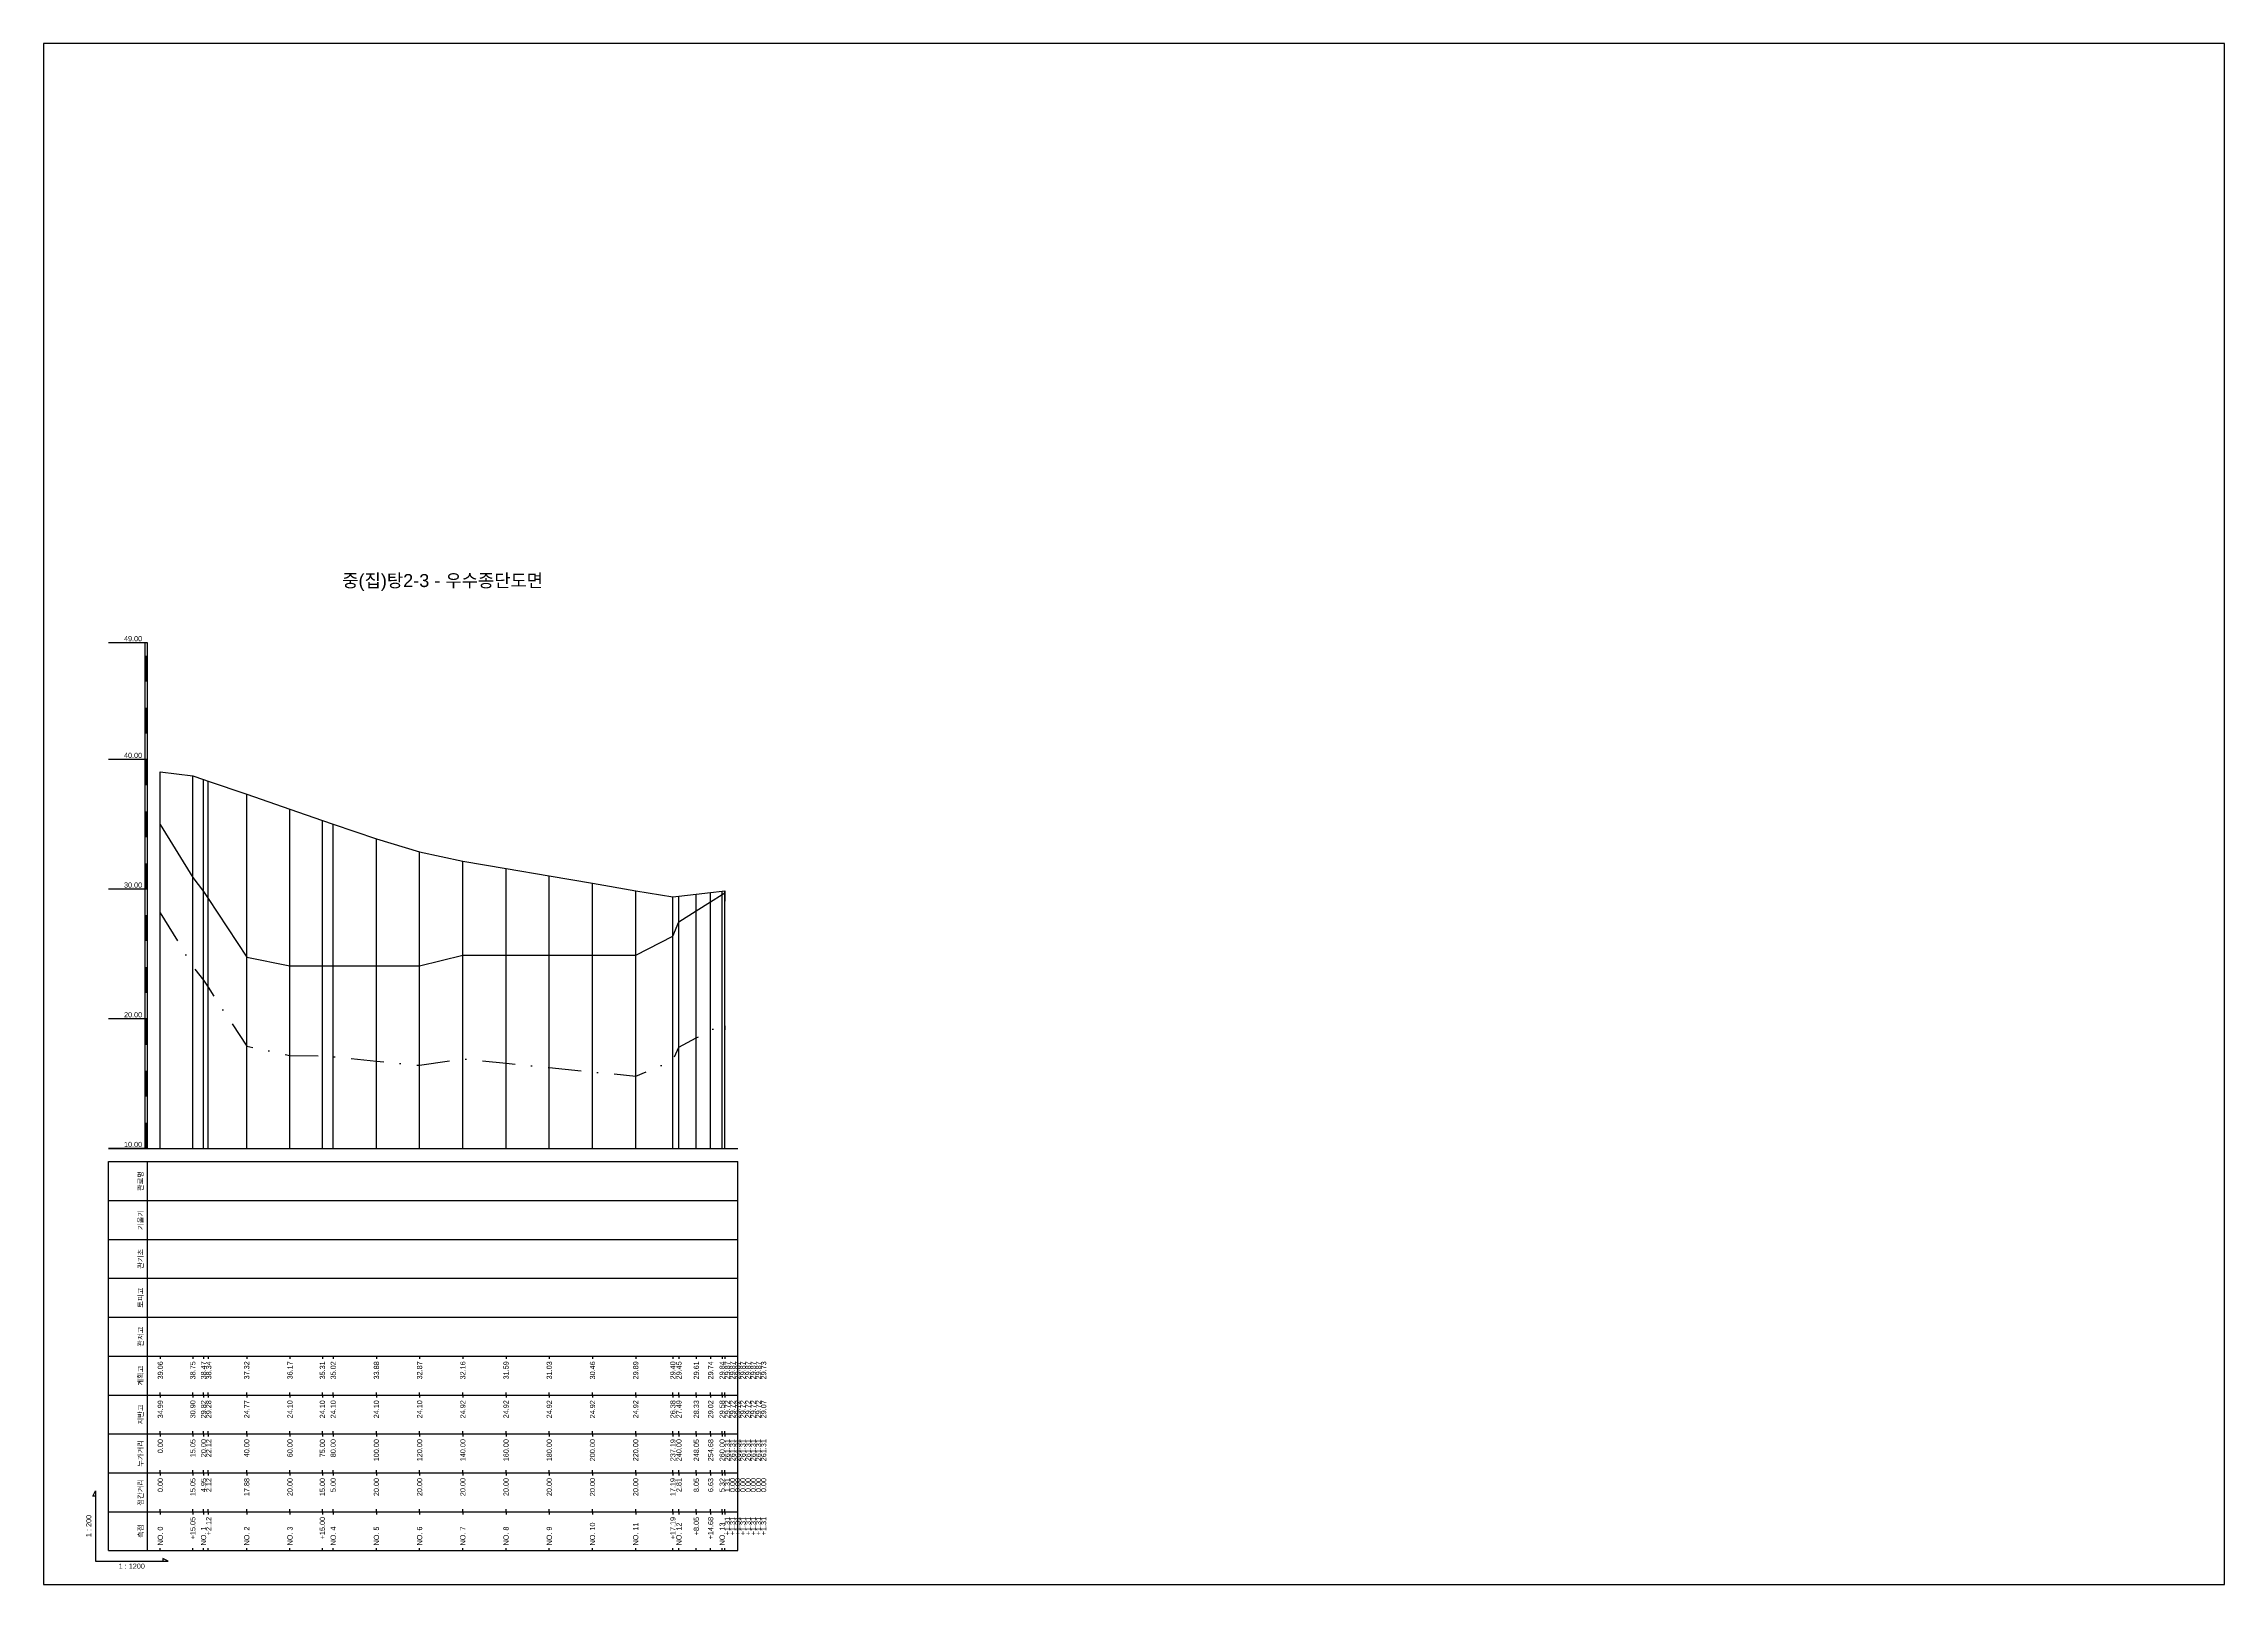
# Model space of a CAD drawing. Header units: millimetres. Extents: x -7351 to 135086, y 1419 to 5643.
# Drawn here: x 84477 to 85318, y 1419 to 2013 of the extents above; entities that cross this region are included whole.
import ezdxf
from ezdxf.enums import TextEntityAlignment as Align

# ---------------------------------------------------------------- set-up
doc = ezdxf.new("R2010")
doc.units = ezdxf.units.MM
doc.linetypes.add('DASHDOT', pattern=[25.4, 12.7, -6.35, 0, -6.35])
for name, color, linetype in [('KZ_종단_계획선', 1, 'Continuous'), ('KZ_종단_노선명', 7, 'Continuous'), ('KZ_종단_도각', 7, 'Continuous'), ('KZ_종단_수직선', 7, 'Continuous'), ('KZ_종단_암선1', 56, 'DASHDOT'), ('KZ_종단_지반선', 3, 'Continuous'), ('KZ_종단_테이블문자', 7, 'Continuous'), ('KZ_종단_테이블선', 7, 'Continuous'), ('KZ_종단_폴대', 7, 'Continuous')]:
    doc.layers.add(name, color=color, linetype=linetype)
doc.styles.get("Standard").update_dxf_attribs({"font": 'arial.ttf'})

msp = doc.modelspace()

# ---------------------------------------------------------------- linework, layer by layer
at = {"layer": 'KZ_종단_계획선'}
msp.add_lwpolyline([(84522.36, 1732.33), (84534.9, 1730.79), (84539.03, 1729.37), (84540.79, 1728.76), (84555.69, 1723.63), (84572.36, 1717.9), (84584.86, 1713.59), (84589.03, 1712.16), (84605.69, 1706.42), (84622.36, 1701.41), (84639.03, 1697.85), (84655.69, 1695.01), (84672.36, 1692.16), (84689.03, 1689.32), (84705.69, 1686.48), (84720.02, 1684.04), (84722.36, 1684.31), (84729.07, 1685.09), (84734.59, 1685.73), (84739.03, 1686.25), (84740.12, 1686.38), (84740.12, 1686.38), (84740.12, 1686.38), (84740.12, 1686.38), (84740.12, 1686.38), (84740.12, 1686.38), (84740.12, 1686.38), (84740.12, 1685.7)], dxfattribs=at)
at = {"layer": 'KZ_종단_도각'}
msp.add_lwpolyline([(84477.36, 1419.04), (85318.36, 1419.04), (85318.36, 2013.04), (84477.36, 2013.04)], close=True, dxfattribs=at)
at = {"layer": 'KZ_종단_수직선'}
for p, q in [((84522.36, 1587.04), (84522.36, 1732.33)), ((84534.9, 1587.04), (84534.9, 1730.79)), ((84539.03, 1587.04), (84539.03, 1729.37)), ((84540.79, 1587.04), (84540.79, 1728.76)), ((84555.69, 1587.04), (84555.69, 1723.63)), ((84572.36, 1587.04), (84572.36, 1717.9)), ((84584.86, 1587.04), (84584.86, 1713.59)), ((84589.03, 1587.04), (84589.03, 1712.16)), ((84605.69, 1587.04), (84605.69, 1706.42)), ((84622.36, 1587.04), (84622.36, 1701.41)), ((84639.03, 1587.04), (84639.03, 1697.85)), ((84655.69, 1587.04), (84655.69, 1695.01)), ((84672.36, 1587.04), (84672.36, 1692.16)), ((84689.03, 1587.04), (84689.03, 1689.32)), ((84705.69, 1587.04), (84705.69, 1686.48)), ((84720.02, 1587.04), (84720.02, 1684.04)), ((84722.36, 1587.04), (84722.36, 1684.31)), ((84729.07, 1587.04), (84729.07, 1685.09)), ((84734.59, 1587.04), (84734.59, 1685.73)), ((84739.03, 1587.04), (84739.03, 1686.25)), ((84740.12, 1587.04), (84740.12, 1686.38)), ((84740.12, 1587.04), (84740.12, 1686.38)), ((84740.12, 1587.04), (84740.12, 1686.38)), ((84740.12, 1587.04), (84740.12, 1686.38)), ((84740.12, 1587.04), (84740.12, 1686.38)), ((84740.12, 1587.04), (84740.12, 1686.38)), ((84740.12, 1587.04), (84740.12, 1686.38)), ((84740.12, 1587.04), (84740.12, 1685.7))]:
    msp.add_line(p, q, dxfattribs=at)
at = {"layer": 'KZ_종단_암선1', "flags": 128}
msp.add_lwpolyline([(84522.36, 1677.97), (84534.9, 1657.36), (84539.03, 1651.93), (84540.79, 1649.24), (84555.69, 1626.52), (84572.36, 1622.99), (84584.86, 1622.85), (84589.03, 1622.44), (84605.69, 1620.8), (84622.36, 1619.15), (84639.03, 1621.57), (84655.69, 1619.92), (84672.36, 1618.28), (84689.03, 1616.63), (84705.69, 1614.99), (84720.02, 1620.87), (84722.36, 1626.21), (84729.07, 1629.75), (84734.59, 1632.67), (84739.03, 1635.01), (84740.12, 1635.58), (84740.12, 1635.58), (84740.12, 1635.58), (84740.12, 1635.58), (84740.12, 1635.58), (84740.12, 1635.58), (84740.12, 1635.58), (84740.12, 1632.88)], dxfattribs=at)
at = {"layer": 'KZ_종단_지반선', "flags": 128}
msp.add_lwpolyline([(84522.36, 1711.99), (84534.9, 1691.52), (84539.03, 1686.13), (84540.79, 1683.45), (84555.69, 1660.9), (84572.36, 1657.56), (84584.86, 1657.56), (84589.03, 1657.56), (84605.69, 1657.56), (84622.36, 1657.56), (84639.03, 1661.62), (84655.69, 1661.62), (84672.36, 1661.62), (84689.03, 1661.62), (84705.69, 1661.62), (84720.02, 1668.92), (84722.36, 1674.49), (84729.07, 1678.7), (84734.59, 1682.16), (84739.03, 1684.94), (84740.12, 1685.62), (84740.12, 1685.62), (84740.12, 1685.62), (84740.12, 1685.62), (84740.12, 1685.62), (84740.12, 1685.62), (84740.12, 1685.62), (84740.12, 1682.37)], dxfattribs=at)
at = {"layer": 'KZ_종단_테이블선'}
for p, q in [((84502.36, 1587.04), (84745.12, 1587.04)), ((84502.36, 1567.04), (84502.36, 1582.04)), ((84502.36, 1582.04), (84745.12, 1582.04)), ((84517.36, 1567.04), (84517.36, 1582.04)), ((84745.12, 1567.04), (84745.12, 1582.04)), ((84502.36, 1552.04), (84502.36, 1567.04)), ((84502.36, 1567.04), (84745.12, 1567.04)), ((84517.36, 1552.04), (84517.36, 1567.04)), ((84745.12, 1552.04), (84745.12, 1567.04)), ((84502.36, 1537.04), (84502.36, 1552.04)), ((84502.36, 1552.04), (84745.12, 1552.04)), ((84517.36, 1537.04), (84517.36, 1552.04)), ((84745.12, 1537.04), (84745.12, 1552.04)), ((84502.36, 1522.04), (84502.36, 1537.04)), ((84502.36, 1537.04), (84745.12, 1537.04)), ((84517.36, 1522.04), (84517.36, 1537.04)), ((84745.12, 1522.04), (84745.12, 1537.04)), ((84502.36, 1507.04), (84502.36, 1522.04)), ((84502.36, 1522.04), (84745.12, 1522.04)), ((84517.36, 1507.04), (84517.36, 1522.04)), ((84745.12, 1507.04), (84745.12, 1522.04)), ((84502.36, 1492.04), (84502.36, 1507.04)), ((84502.36, 1507.04), (84745.12, 1507.04)), ((84517.36, 1492.04), (84517.36, 1507.04)), ((84522.36, 1507.04), (84522.36, 1506.04)), ((84534.9, 1507.04), (84534.9, 1506.04)), ((84539.03, 1507.04), (84539.03, 1506.04)), ((84540.79, 1507.04), (84540.79, 1506.04)), ((84555.69, 1507.04), (84555.69, 1506.04)), ((84572.36, 1507.04), (84572.36, 1506.04)), ((84584.86, 1507.04), (84584.86, 1506.04)), ((84589.03, 1507.04), (84589.03, 1506.04)), ((84605.69, 1507.04), (84605.69, 1506.04)), ((84622.36, 1507.04), (84622.36, 1506.04)), ((84639.03, 1507.04), (84639.03, 1506.04)), ((84655.69, 1507.04), (84655.69, 1506.04)), ((84672.36, 1507.04), (84672.36, 1506.04)), ((84689.03, 1507.04), (84689.03, 1506.04)), ((84705.69, 1507.04), (84705.69, 1506.04)), ((84720.02, 1507.04), (84720.02, 1506.04)), ((84722.36, 1507.04), (84722.36, 1506.04)), ((84729.07, 1507.04), (84729.07, 1506.04)), ((84734.59, 1507.04), (84734.59, 1506.04)), ((84739.03, 1507.04), (84739.03, 1506.04)), ((84740.12, 1507.04), (84740.12, 1506.04)), ((84740.12, 1507.04), (84740.12, 1506.04)), ((84740.12, 1507.04), (84740.12, 1506.04)), ((84740.12, 1507.04), (84740.12, 1506.04)), ((84740.12, 1507.04), (84740.12, 1506.04)), ((84740.12, 1507.04), (84740.12, 1506.04)), ((84740.12, 1507.04), (84740.12, 1506.04)), ((84740.12, 1507.04), (84740.12, 1506.04)), ((84745.12, 1492.04), (84745.12, 1507.04)), ((84502.36, 1477.04), (84502.36, 1492.04)), ((84502.36, 1492.04), (84745.12, 1492.04)), ((84517.36, 1477.04), (84517.36, 1492.04)), ((84522.36, 1492.04), (84522.36, 1493.04)), ((84522.36, 1492.04), (84522.36, 1491.04)), ((84534.9, 1492.04), (84534.9, 1493.04)), ((84534.9, 1492.04), (84534.9, 1491.04)), ((84539.03, 1492.04), (84539.03, 1493.04)), ((84539.03, 1492.04), (84539.03, 1491.04)), ((84540.79, 1492.04), (84540.79, 1493.04)), ((84540.79, 1492.04), (84540.79, 1491.04)), ((84555.69, 1492.04), (84555.69, 1493.04)), ((84555.69, 1492.04), (84555.69, 1491.04)), ((84572.36, 1492.04), (84572.36, 1493.04)), ((84572.36, 1492.04), (84572.36, 1491.04)), ((84584.86, 1492.04), (84584.86, 1493.04)), ((84584.86, 1492.04), (84584.86, 1491.04)), ((84589.03, 1492.04), (84589.03, 1493.04)), ((84589.03, 1492.04), (84589.03, 1491.04)), ((84605.69, 1492.04), (84605.69, 1493.04)), ((84605.69, 1492.04), (84605.69, 1491.04)), ((84622.36, 1492.04), (84622.36, 1493.04)), ((84622.36, 1492.04), (84622.36, 1491.04)), ((84639.03, 1492.04), (84639.03, 1493.04)), ((84639.03, 1492.04), (84639.03, 1491.04)), ((84655.69, 1492.04), (84655.69, 1493.04)), ((84655.69, 1492.04), (84655.69, 1491.04)), ((84672.36, 1492.04), (84672.36, 1493.04)), ((84672.36, 1492.04), (84672.36, 1491.04)), ((84689.03, 1492.04), (84689.03, 1493.04)), ((84689.03, 1492.04), (84689.03, 1491.04)), ((84705.69, 1492.04), (84705.69, 1493.04)), ((84705.69, 1492.04), (84705.69, 1491.04)), ((84720.02, 1492.04), (84720.02, 1493.04)), ((84720.02, 1492.04), (84720.02, 1491.04)), ((84722.36, 1492.04), (84722.36, 1493.04)), ((84722.36, 1492.04), (84722.36, 1491.04)), ((84729.07, 1492.04), (84729.07, 1493.04)), ((84729.07, 1492.04), (84729.07, 1491.04)), ((84734.59, 1492.04), (84734.59, 1493.04)), ((84734.59, 1492.04), (84734.59, 1491.04)), ((84739.03, 1492.04), (84739.03, 1493.04)), ((84739.03, 1492.04), (84739.03, 1491.04)), ((84740.12, 1492.04), (84740.12, 1493.04)), ((84740.12, 1492.04), (84740.12, 1493.04)), ((84740.12, 1492.04), (84740.12, 1493.04)), ((84740.12, 1492.04), (84740.12, 1493.04)), ((84740.12, 1492.04), (84740.12, 1493.04)), ((84740.12, 1492.04), (84740.12, 1493.04)), ((84740.12, 1492.04), (84740.12, 1493.04)), ((84740.12, 1492.04), (84740.12, 1493.04)), ((84740.12, 1492.04), (84740.12, 1491.04)), ((84740.12, 1492.04), (84740.12, 1491.04)), ((84740.12, 1492.04), (84740.12, 1491.04)), ((84740.12, 1492.04), (84740.12, 1491.04)), ((84740.12, 1492.04), (84740.12, 1491.04)), ((84740.12, 1492.04), (84740.12, 1491.04)), ((84740.12, 1492.04), (84740.12, 1491.04)), ((84740.12, 1492.04), (84740.12, 1491.04)), ((84745.12, 1477.04), (84745.12, 1492.04)), ((84502.36, 1462.04), (84502.36, 1477.04)), ((84502.36, 1477.04), (84745.12, 1477.04)), ((84517.36, 1462.04), (84517.36, 1477.04)), ((84522.36, 1477.04), (84522.36, 1478.04)), ((84522.36, 1477.04), (84522.36, 1476.04)), ((84534.9, 1477.04), (84534.9, 1478.04)), ((84534.9, 1477.04), (84534.9, 1476.04)), ((84539.03, 1477.04), (84539.03, 1478.04)), ((84539.03, 1477.04), (84539.03, 1476.04)), ((84540.79, 1477.04), (84540.79, 1478.04)), ((84540.79, 1477.04), (84540.79, 1476.04)), ((84555.69, 1477.04), (84555.69, 1478.04)), ((84555.69, 1477.04), (84555.69, 1476.04)), ((84572.36, 1477.04), (84572.36, 1478.04)), ((84572.36, 1477.04), (84572.36, 1476.04)), ((84584.86, 1477.04), (84584.86, 1478.04)), ((84584.86, 1477.04), (84584.86, 1476.04)), ((84589.03, 1477.04), (84589.03, 1478.04)), ((84589.03, 1477.04), (84589.03, 1476.04)), ((84605.69, 1477.04), (84605.69, 1478.04)), ((84605.69, 1477.04), (84605.69, 1476.04)), ((84622.36, 1477.04), (84622.36, 1478.04)), ((84622.36, 1477.04), (84622.36, 1476.04)), ((84639.03, 1477.04), (84639.03, 1478.04)), ((84639.03, 1477.04), (84639.03, 1476.04)), ((84655.69, 1477.04), (84655.69, 1478.04)), ((84655.69, 1477.04), (84655.69, 1476.04)), ((84672.36, 1477.04), (84672.36, 1478.04)), ((84672.36, 1477.04), (84672.36, 1476.04)), ((84689.03, 1477.04), (84689.03, 1478.04)), ((84689.03, 1477.04), (84689.03, 1476.04)), ((84705.69, 1477.04), (84705.69, 1478.04)), ((84705.69, 1477.04), (84705.69, 1476.04)), ((84720.02, 1477.04), (84720.02, 1478.04)), ((84720.02, 1477.04), (84720.02, 1476.04)), ((84722.36, 1477.04), (84722.36, 1478.04)), ((84722.36, 1477.04), (84722.36, 1476.04)), ((84729.07, 1477.04), (84729.07, 1478.04)), ((84729.07, 1477.04), (84729.07, 1476.04)), ((84734.59, 1477.04), (84734.59, 1478.04)), ((84734.59, 1477.04), (84734.59, 1476.04)), ((84739.03, 1477.04), (84739.03, 1478.04)), ((84739.03, 1477.04), (84739.03, 1476.04)), ((84740.12, 1477.04), (84740.12, 1478.04)), ((84740.12, 1477.04), (84740.12, 1478.04)), ((84740.12, 1477.04), (84740.12, 1478.04)), ((84740.12, 1477.04), (84740.12, 1478.04)), ((84740.12, 1477.04), (84740.12, 1478.04)), ((84740.12, 1477.04), (84740.12, 1478.04)), ((84740.12, 1477.04), (84740.12, 1478.04)), ((84740.12, 1477.04), (84740.12, 1478.04)), ((84740.12, 1477.04), (84740.12, 1476.04)), ((84740.12, 1477.04), (84740.12, 1476.04)), ((84740.12, 1477.04), (84740.12, 1476.04)), ((84740.12, 1477.04), (84740.12, 1476.04)), ((84740.12, 1477.04), (84740.12, 1476.04)), ((84740.12, 1477.04), (84740.12, 1476.04)), ((84740.12, 1477.04), (84740.12, 1476.04)), ((84740.12, 1477.04), (84740.12, 1476.04)), ((84745.12, 1462.04), (84745.12, 1477.04)), ((84502.36, 1447.04), (84502.36, 1462.04)), ((84502.36, 1462.04), (84745.12, 1462.04)), ((84517.36, 1447.04), (84517.36, 1462.04)), ((84522.36, 1462.04), (84522.36, 1463.04)), ((84522.36, 1462.04), (84522.36, 1461.04)), ((84534.9, 1462.04), (84534.9, 1463.04)), ((84534.9, 1462.04), (84534.9, 1461.04)), ((84539.03, 1462.04), (84539.03, 1463.04)), ((84539.03, 1462.04), (84539.03, 1461.04)), ((84540.79, 1462.04), (84540.79, 1463.04)), ((84540.79, 1462.04), (84540.79, 1461.04)), ((84555.69, 1462.04), (84555.69, 1463.04)), ((84555.69, 1462.04), (84555.69, 1461.04)), ((84572.36, 1462.04), (84572.36, 1463.04)), ((84572.36, 1462.04), (84572.36, 1461.04)), ((84584.86, 1462.04), (84584.86, 1463.04)), ((84584.86, 1462.04), (84584.86, 1461.04)), ((84589.03, 1462.04), (84589.03, 1463.04)), ((84589.03, 1462.04), (84589.03, 1461.04)), ((84605.69, 1462.04), (84605.69, 1463.04)), ((84605.69, 1462.04), (84605.69, 1461.04)), ((84622.36, 1462.04), (84622.36, 1463.04)), ((84622.36, 1462.04), (84622.36, 1461.04)), ((84639.03, 1462.04), (84639.03, 1463.04)), ((84639.03, 1462.04), (84639.03, 1461.04)), ((84655.69, 1462.04), (84655.69, 1463.04)), ((84655.69, 1462.04), (84655.69, 1461.04)), ((84672.36, 1462.04), (84672.36, 1463.04)), ((84672.36, 1462.04), (84672.36, 1461.04)), ((84689.03, 1462.04), (84689.03, 1463.04)), ((84689.03, 1462.04), (84689.03, 1461.04)), ((84705.69, 1462.04), (84705.69, 1463.04)), ((84705.69, 1462.04), (84705.69, 1461.04)), ((84720.02, 1462.04), (84720.02, 1463.04)), ((84720.02, 1462.04), (84720.02, 1461.04)), ((84722.36, 1462.04), (84722.36, 1463.04)), ((84722.36, 1462.04), (84722.36, 1461.04)), ((84729.07, 1462.04), (84729.07, 1463.04)), ((84729.07, 1462.04), (84729.07, 1461.04)), ((84734.59, 1462.04), (84734.59, 1463.04)), ((84734.59, 1462.04), (84734.59, 1461.04)), ((84739.03, 1462.04), (84739.03, 1463.04)), ((84739.03, 1462.04), (84739.03, 1461.04)), ((84740.12, 1462.04), (84740.12, 1463.04)), ((84740.12, 1462.04), (84740.12, 1463.04)), ((84740.12, 1462.04), (84740.12, 1463.04)), ((84740.12, 1462.04), (84740.12, 1463.04)), ((84740.12, 1462.04), (84740.12, 1463.04)), ((84740.12, 1462.04), (84740.12, 1463.04)), ((84740.12, 1462.04), (84740.12, 1463.04)), ((84740.12, 1462.04), (84740.12, 1463.04)), ((84740.12, 1462.04), (84740.12, 1461.04)), ((84740.12, 1462.04), (84740.12, 1461.04)), ((84740.12, 1462.04), (84740.12, 1461.04)), ((84740.12, 1462.04), (84740.12, 1461.04)), ((84740.12, 1462.04), (84740.12, 1461.04)), ((84740.12, 1462.04), (84740.12, 1461.04)), ((84740.12, 1462.04), (84740.12, 1461.04)), ((84740.12, 1462.04), (84740.12, 1461.04)), ((84745.12, 1447.04), (84745.12, 1462.04)), ((84502.36, 1432.04), (84502.36, 1447.04)), ((84502.36, 1447.04), (84745.12, 1447.04)), ((84517.36, 1432.04), (84517.36, 1447.04)), ((84522.36, 1447.04), (84522.36, 1448.04)), ((84522.36, 1447.04), (84522.36, 1446.04)), ((84534.9, 1447.04), (84534.9, 1448.04)), ((84534.9, 1447.04), (84534.9, 1446.04)), ((84539.03, 1447.04), (84539.03, 1448.04)), ((84539.03, 1447.04), (84539.03, 1446.04)), ((84540.79, 1447.04), (84540.79, 1448.04)), ((84540.79, 1447.04), (84540.79, 1446.04)), ((84555.69, 1447.04), (84555.69, 1448.04)), ((84555.69, 1447.04), (84555.69, 1446.04)), ((84572.36, 1447.04), (84572.36, 1448.04)), ((84572.36, 1447.04), (84572.36, 1446.04)), ((84584.86, 1447.04), (84584.86, 1448.04)), ((84584.86, 1447.04), (84584.86, 1446.04)), ((84589.03, 1447.04), (84589.03, 1448.04)), ((84589.03, 1447.04), (84589.03, 1446.04)), ((84605.69, 1447.04), (84605.69, 1448.04)), ((84605.69, 1447.04), (84605.69, 1446.04)), ((84622.36, 1447.04), (84622.36, 1448.04)), ((84622.36, 1447.04), (84622.36, 1446.04)), ((84639.03, 1447.04), (84639.03, 1448.04)), ((84639.03, 1447.04), (84639.03, 1446.04)), ((84655.69, 1447.04), (84655.69, 1448.04)), ((84655.69, 1447.04), (84655.69, 1446.04)), ((84672.36, 1447.04), (84672.36, 1448.04)), ((84672.36, 1447.04), (84672.36, 1446.04)), ((84689.03, 1447.04), (84689.03, 1448.04)), ((84689.03, 1447.04), (84689.03, 1446.04)), ((84705.69, 1447.04), (84705.69, 1448.04)), ((84705.69, 1447.04), (84705.69, 1446.04)), ((84720.02, 1447.04), (84720.02, 1448.04)), ((84720.02, 1447.04), (84720.02, 1446.04)), ((84722.36, 1447.04), (84722.36, 1448.04)), ((84722.36, 1447.04), (84722.36, 1446.04)), ((84729.07, 1447.04), (84729.07, 1448.04)), ((84729.07, 1447.04), (84729.07, 1446.04)), ((84734.59, 1447.04), (84734.59, 1448.04)), ((84734.59, 1447.04), (84734.59, 1446.04)), ((84739.03, 1447.04), (84739.03, 1448.04)), ((84739.03, 1447.04), (84739.03, 1446.04)), ((84740.12, 1447.04), (84740.12, 1448.04)), ((84740.12, 1447.04), (84740.12, 1448.04)), ((84740.12, 1447.04), (84740.12, 1448.04)), ((84740.12, 1447.04), (84740.12, 1448.04)), ((84740.12, 1447.04), (84740.12, 1448.04)), ((84740.12, 1447.04), (84740.12, 1448.04)), ((84740.12, 1447.04), (84740.12, 1448.04)), ((84740.12, 1447.04), (84740.12, 1448.04)), ((84740.12, 1447.04), (84740.12, 1446.04)), ((84740.12, 1447.04), (84740.12, 1446.04)), ((84740.12, 1447.04), (84740.12, 1446.04)), ((84740.12, 1447.04), (84740.12, 1446.04)), ((84740.12, 1447.04), (84740.12, 1446.04)), ((84740.12, 1447.04), (84740.12, 1446.04)), ((84740.12, 1447.04), (84740.12, 1446.04)), ((84740.12, 1447.04), (84740.12, 1446.04)), ((84745.12, 1432.04), (84745.12, 1447.04)), ((84502.36, 1432.04), (84745.12, 1432.04)), ((84522.36, 1432.04), (84522.36, 1433.04)), ((84534.9, 1432.04), (84534.9, 1433.04)), ((84539.03, 1432.04), (84539.03, 1433.04)), ((84540.79, 1432.04), (84540.79, 1433.04)), ((84555.69, 1432.04), (84555.69, 1433.04)), ((84572.36, 1432.04), (84572.36, 1433.04)), ((84584.86, 1432.04), (84584.86, 1433.04)), ((84589.03, 1432.04), (84589.03, 1433.04)), ((84605.69, 1432.04), (84605.69, 1433.04)), ((84622.36, 1432.04), (84622.36, 1433.04)), ((84639.03, 1432.04), (84639.03, 1433.04)), ((84655.69, 1432.04), (84655.69, 1433.04)), ((84672.36, 1432.04), (84672.36, 1433.04)), ((84689.03, 1432.04), (84689.03, 1433.04)), ((84705.69, 1432.04), (84705.69, 1433.04)), ((84720.02, 1432.04), (84720.02, 1433.04)), ((84722.36, 1432.04), (84722.36, 1433.04)), ((84729.07, 1432.04), (84729.07, 1433.04)), ((84734.59, 1432.04), (84734.59, 1433.04)), ((84739.03, 1432.04), (84739.03, 1433.04)), ((84740.12, 1432.04), (84740.12, 1433.04)), ((84740.12, 1432.04), (84740.12, 1433.04)), ((84740.12, 1432.04), (84740.12, 1433.04)), ((84740.12, 1432.04), (84740.12, 1433.04)), ((84740.12, 1432.04), (84740.12, 1433.04)), ((84740.12, 1432.04), (84740.12, 1433.04)), ((84740.12, 1432.04), (84740.12, 1433.04)), ((84740.12, 1432.04), (84740.12, 1433.04))]:
    msp.add_line(p, q, dxfattribs=at)
msp.add_lwpolyline([(84497.36, 1453.04), (84496.36, 1453.04), (84497.36, 1455.04), (84497.36, 1428.04), (84525.36, 1428.04), (84523.36, 1429.04), (84523.36, 1428.04)], dxfattribs=at)
at = {"layer": 'KZ_종단_폴대'}
for p, q in [((84517.36, 1782.04), (84502.36, 1782.04)), ((84517.36, 1737.04), (84502.36, 1737.04)), ((84517.36, 1687.04), (84502.36, 1687.04)), ((84517.36, 1637.04), (84502.36, 1637.04)), ((84517.36, 1587.04), (84502.36, 1587.04))]:
    msp.add_line(p, q, dxfattribs=at)
msp.add_lwpolyline([(84517.36, 1587.04), (84517.36, 1782.04), (84516.36, 1782.04), (84516.36, 1587.04), (84517.36, 1587.04)], dxfattribs=at)
for points in [[(84516.86, 1767.04, 1, 1, 0), (84516.86, 1777.04, 1, 1, 0)], [(84516.86, 1747.04, 1, 1, 0), (84516.86, 1757.04, 1, 1, 0)], [(84516.86, 1727.04, 1, 1, 0), (84516.86, 1737.04, 1, 1, 0)], [(84516.86, 1707.04, 1, 1, 0), (84516.86, 1717.04, 1, 1, 0)], [(84516.86, 1687.04, 1, 1, 0), (84516.86, 1697.04, 1, 1, 0)], [(84516.86, 1667.04, 1, 1, 0), (84516.86, 1677.04, 1, 1, 0)], [(84516.86, 1647.04, 1, 1, 0), (84516.86, 1657.04, 1, 1, 0)], [(84516.86, 1627.04, 1, 1, 0), (84516.86, 1637.04, 1, 1, 0)], [(84516.86, 1607.04, 1, 1, 0), (84516.86, 1617.04, 1, 1, 0)], [(84516.86, 1587.04, 1, 1, 0), (84516.86, 1597.04, 1, 1, 0)]]:
    msp.add_lwpolyline(points, format="xyseb", dxfattribs=at)

# ---------------------------------------------------------------- texts
at = {"layer": 'KZ_종단_노선명'}
msp.add_text('중(집)탕2-3 - 우수종단도면', height=5, dxfattribs=at).set_placement((84631.24, 1802.04), align=Align.BOTTOM_CENTER)
at = {"layer": 'KZ_종단_테이블문자'}
for s, p in [('39.06', (84522.36, 1505.04)), ('38.75', (84534.9, 1505.04)), ('38.47', (84539.03, 1505.04)), ('38.34', (84541.03, 1505.04)), ('37.32', (84555.69, 1505.04)), ('36.17', (84572.36, 1505.04)), ('35.31', (84584.86, 1505.04)), ('35.02', (84589.03, 1505.04)), ('33.88', (84605.69, 1505.04)), ('32.87', (84622.36, 1505.04)), ('32.16', (84639.03, 1505.04)), ('31.59', (84655.69, 1505.04)), ('31.03', (84672.36, 1505.04)), ('30.46', (84689.03, 1505.04)), ('29.89', (84705.69, 1505.04)), ('29.40', (84720.02, 1505.04)), ('29.45', (84722.36, 1505.04)), ('29.61', (84729.07, 1505.04)), ('29.74', (84734.59, 1505.04)), ('29.84', (84739.03, 1505.04)), ('29.87', (84741.03, 1505.04)), ('29.87', (84743.03, 1505.04)), ('29.87', (84745.03, 1505.04)), ('29.87', (84747.03, 1505.04)), ('29.87', (84749.03, 1505.04)), ('29.87', (84751.03, 1505.04)), ('29.87', (84753.03, 1505.04)), ('29.73', (84755.03, 1505.04)), ('34.99', (84522.36, 1490.04)), ('30.90', (84534.9, 1490.04)), ('29.82', (84539.03, 1490.04)), ('29.28', (84541.03, 1490.04)), ('24.77', (84555.69, 1490.04)), ('24.10', (84572.36, 1490.04)), ('24.10', (84584.86, 1490.04)), ('24.10', (84589.03, 1490.04)), ('24.10', (84605.69, 1490.04)), ('24.10', (84622.36, 1490.04)), ('24.92', (84639.03, 1490.04)), ('24.92', (84655.69, 1490.04)), ('24.92', (84672.36, 1490.04)), ('24.92', (84689.03, 1490.04)), ('24.92', (84705.69, 1490.04)), ('26.38', (84720.02, 1490.04)), ('27.49', (84722.36, 1490.04)), ('28.33', (84729.07, 1490.04)), ('29.02', (84734.59, 1490.04)), ('29.58', (84739.03, 1490.04)), ('29.72', (84741.03, 1490.04)), ('29.72', (84743.03, 1490.04)), ('29.72', (84745.03, 1490.04)), ('29.72', (84747.03, 1490.04)), ('29.72', (84749.03, 1490.04)), ('29.72', (84751.03, 1490.04)), ('29.72', (84753.03, 1490.04)), ('29.07', (84755.03, 1490.04)), ('0.00', (84522.36, 1475.04)), ('15.05', (84534.9, 1475.04)), ('20.00', (84539.03, 1475.04)), ('22.12', (84541.03, 1475.04)), ('40.00', (84555.69, 1475.04)), ('60.00', (84572.36, 1475.04)), ('75.00', (84584.86, 1475.04)), ('80.00', (84589.03, 1475.04)), ('100.00', (84605.69, 1475.04)), ('120.00', (84622.36, 1475.04)), ('140.00', (84639.03, 1475.04)), ('160.00', (84655.69, 1475.04)), ('180.00', (84672.36, 1475.04)), ('200.00', (84689.03, 1475.04)), ('220.00', (84705.69, 1475.04)), ('237.19', (84720.02, 1475.04)), ('240.00', (84722.36, 1475.04)), ('248.05', (84729.07, 1475.04)), ('254.68', (84734.59, 1475.04)), ('260.00', (84739.03, 1475.04)), ('261.31', (84741.03, 1475.04)), ('261.31', (84743.03, 1475.04)), ('261.31', (84745.03, 1475.04)), ('261.31', (84747.03, 1475.04)), ('261.31', (84749.03, 1475.04)), ('261.31', (84751.03, 1475.04)), ('261.31', (84753.03, 1475.04)), ('261.31', (84755.03, 1475.04)), ('0.00', (84522.36, 1460.04)), ('15.05', (84534.9, 1460.04)), ('4.95', (84539.03, 1460.04)), ('2.12', (84541.03, 1460.04)), ('17.88', (84555.69, 1460.04)), ('20.00', (84572.36, 1460.04)), ('15.00', (84584.86, 1460.04)), ('5.00', (84589.03, 1460.04)), ('20.00', (84605.69, 1460.04)), ('20.00', (84622.36, 1460.04)), ('20.00', (84639.03, 1460.04)), ('20.00', (84655.69, 1460.04)), ('20.00', (84672.36, 1460.04)), ('20.00', (84689.03, 1460.04)), ('20.00', (84705.69, 1460.04)), ('17.19', (84720.02, 1460.04)), ('2.81', (84722.36, 1460.04)), ('8.05', (84729.07, 1460.04)), ('6.63', (84734.59, 1460.04)), ('5.32', (84739.03, 1460.04)), ('1.31', (84741.03, 1460.04)), ('0.00', (84743.03, 1460.04)), ('0.00', (84745.03, 1460.04)), ('0.00', (84747.03, 1460.04)), ('0.00', (84749.03, 1460.04)), ('0.00', (84751.03, 1460.04)), ('0.00', (84753.03, 1460.04)), ('0.00', (84755.03, 1460.04)), ('+15.05', (84534.9, 1445.04)), ('+2.12', (84541.03, 1445.04)), ('+15.00', (84584.86, 1445.04)), ('+17.19', (84720.02, 1445.04)), ('+8.05', (84729.07, 1445.04)), ('+14.68', (84734.59, 1445.04)), ('+1.31', (84741.03, 1445.04)), ('+1.31', (84743.03, 1445.04)), ('+1.31', (84745.03, 1445.04)), ('+1.31', (84747.03, 1445.04)), ('+1.31', (84749.03, 1445.04)), ('+1.31', (84751.03, 1445.04)), ('+1.31', (84753.03, 1445.04)), ('+1.31', (84755.03, 1445.04))]:
    msp.add_text(s, height=2, rotation=90, dxfattribs=at).set_placement(p, align=Align.MIDDLE_RIGHT)
for s, p in [('NO. 0', (84522.36, 1434.04)), ('NO. 1', (84539.03, 1434.04)), ('NO. 2', (84555.69, 1434.04)), ('NO. 3', (84572.36, 1434.04)), ('NO. 4', (84589.03, 1434.04)), ('NO. 5', (84605.69, 1434.04)), ('NO. 6', (84622.36, 1434.04)), ('NO. 7', (84639.03, 1434.04)), ('NO. 8', (84655.69, 1434.04)), ('NO. 9', (84672.36, 1434.04)), ('NO. 10', (84689.03, 1434.04)), ('NO. 11', (84705.69, 1434.04)), ('NO. 12', (84722.36, 1434.04)), ('NO. 13', (84739.03, 1434.04))]:
    msp.add_text(s, height=2, rotation=90, dxfattribs=at).set_placement(p, align=Align.MIDDLE_LEFT)
at = {"layer": 'KZ_종단_테이블선'}
for s, p in [('관로명', (84516.36, 1574.54)), ('기울기', (84516.36, 1559.54)), ('관기초', (84516.36, 1544.54)), ('토피고', (84516.36, 1529.54)), ('관저고', (84516.36, 1514.54)), ('계획고', (84516.36, 1499.54)), ('지반고', (84516.36, 1484.54)), ('누가거리', (84516.36, 1469.54)), ('점간거리', (84516.36, 1454.54)), ('1 : 200', (84496.36, 1441.54)), ('측점', (84516.36, 1439.54))]:
    msp.add_text(s, height=2, rotation=90, dxfattribs=at).set_placement(p, align=Align.BOTTOM_CENTER)
msp.add_text('1 : 1200', height=2, dxfattribs=at).set_placement((84511.36, 1427.04), align=Align.TOP_CENTER)
at = {"layer": 'KZ_종단_폴대'}
for s, p in [('49.00', (84515.36, 1782.04)), ('40.00', (84515.36, 1737.04)), ('30.00', (84515.36, 1687.04)), ('20.00', (84515.36, 1637.04)), ('10.00', (84515.36, 1587.04))]:
    msp.add_text(s, height=2, dxfattribs=at).set_placement(p, align=Align.BOTTOM_RIGHT)

doc.saveas('drawing.dxf')
